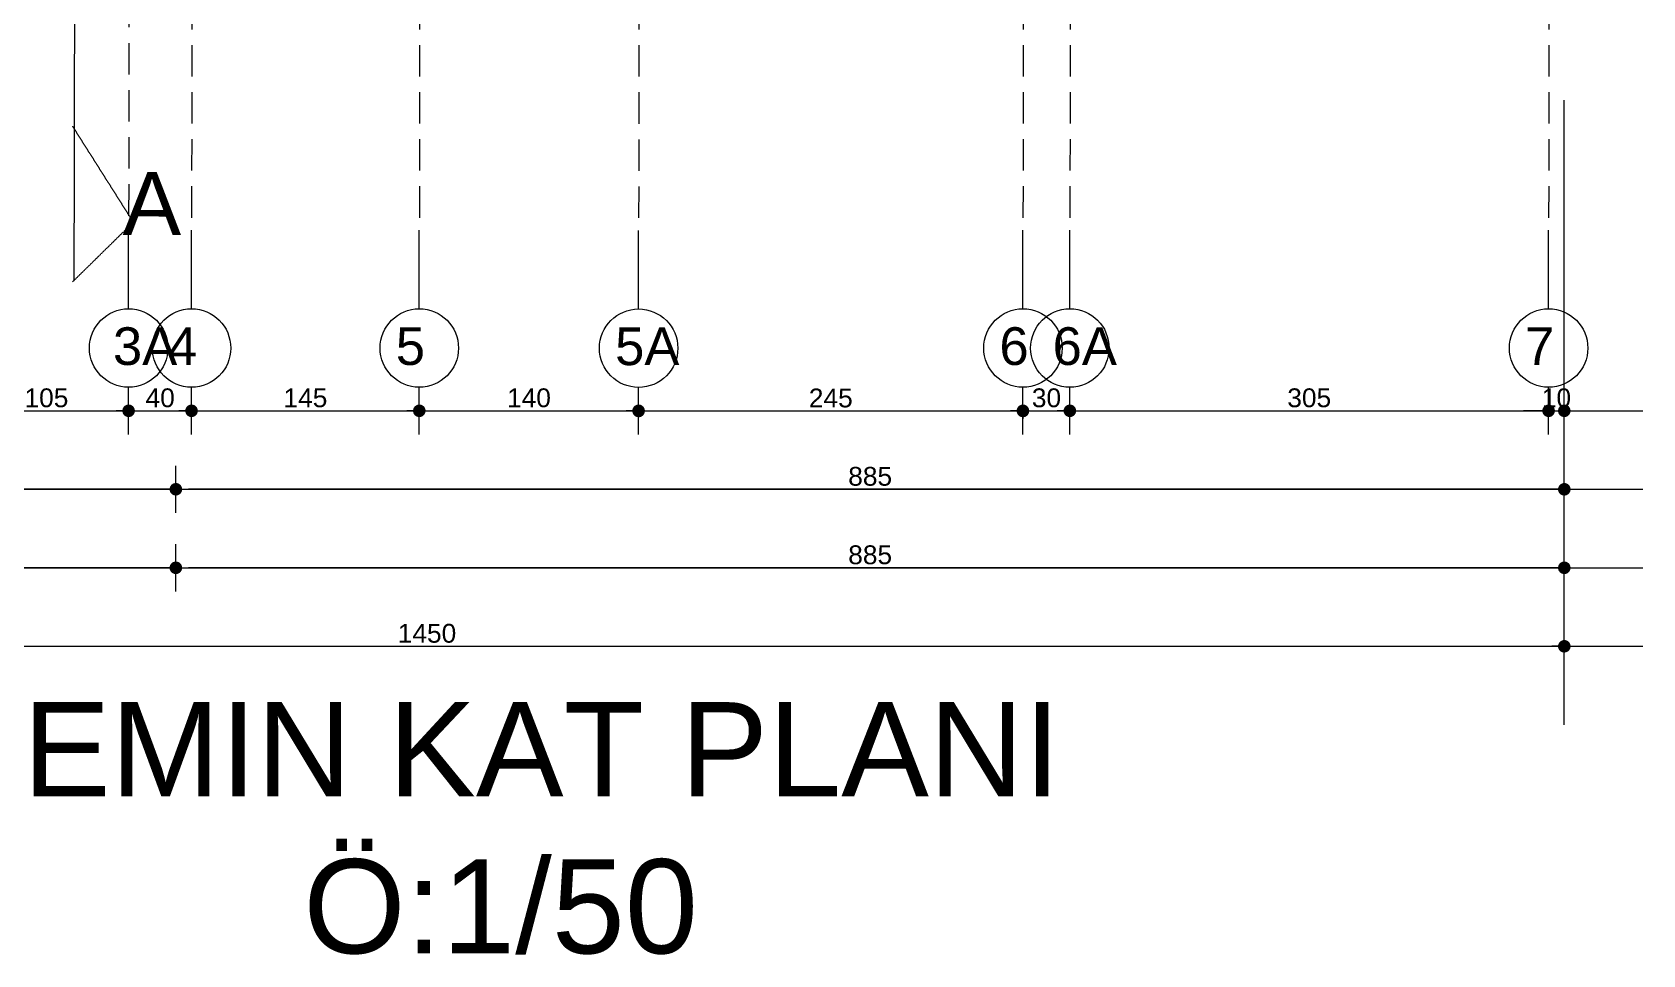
# Model space of a CAD drawing. Header units: millimetres. Extents: x 38129 to 72024, y -56282 to 16512.
# Drawn here: x 46013 to 47039, y -45825 to -45237 of the extents above; entities that cross this region are included whole.
import ezdxf

# ---------------------------------------------------------------- set-up
doc = ezdxf.new("R2010")
doc.units = ezdxf.units.MM
doc.linetypes.add('HIDDEN', pattern=[0.375, 0.25, -0.125])
for name, color, linetype, lineweight in [('AKS', 55, 'HIDDEN', 0), ('DIŞÖLÇÜ', 37, 'Continuous', 0), ('mahal', 7, 'Continuous', 5), ('pencere+KAPI', 1, 'Continuous', 0), ('TARAMA', 252, 'Continuous', 0)]:
    doc.layers.add(name, color=color, linetype=linetype, lineweight=lineweight)
doc.styles.add('icdisolcu_yazi', font='arial.ttf')
doc.styles.get("Standard").update_dxf_attribs({"font": 'arial.ttf'})
doc.dimstyles.new('İç Ölçü', dxfattribs={"dimtxt": 12, "dimasz": 8, "dimexe": 5, "dimexo": 0, "dimgap": 2, "dimtad": 1, "dimdec": 0, "dimzin": 12, "dimdsep": 46, "dimtxsty": 'icdisolcu_yazi', "dimblk": 'DOT', "dimcen": 8, "dimdle": 5, "dimclrd": 256, "dimclre": 256, "dimclrt": 7, "dimadec": 0, "dimazin": 3, "dimtfac": 1, "dimtdec": 0, "dimtix": 1, "dimtmove": 2, "dimatfit": 3, "dimldrblk": 'DOT', "dimfxl": 0, "dimtolj": 1, "dimtzin": 0, "dimlwd": -1, "dimlwe": -1, "dimarcsym": 0})

# ---------------------------------------------------------------- blocks, each defined once
blk = doc.blocks.new('_Dot')
at = {"color": 0, "lineweight": -2}
blk.add_line((-0.5, 0), (-1, 0), dxfattribs=at)
at = {"color": 0, "lineweight": 30, "const_width": 0.5}
blk.add_lwpolyline([(-0.25, 0, 1), (0.25, 0, 1)], format="xyb", close=True, dxfattribs=at)
blk = doc.blocks.new('*D796')
at = {"layer": 'Defpoints', "color": 0, "lineweight": 120, "transparency": 16777216}
for p in [(45969.4, -45478.1), (46074.1, -45478.1), (46074.1, -45478.1)]:
    blk.add_point(p, dxfattribs=at)
at = {"layer": 'DIŞÖLÇÜ', "transparency": 16777216}
for p, q in [((45969.4, -45478.1), (45969.4, -45473.1)), ((46074.1, -45478.1), (46074.1, -45473.1))]:
    blk.add_line(p, q, dxfattribs=at)
at = {"layer": 'DIŞÖLÇÜ', "linetype": 'Continuous', "transparency": 16777216}
blk.add_line((45977.4, -45478.1), (46066.1, -45478.1), dxfattribs=at)
at = {"layer": 'DIŞÖLÇÜ', "transparency": 16777216, "xscale": 8, "yscale": 8, "zscale": 8, "rotation": 180}
blk.add_blockref('_Dot', (45969.4, -45478.1), dxfattribs=at)
at = {"layer": 'DIŞÖLÇÜ', "transparency": 16777216, "xscale": 8, "yscale": 8, "zscale": 8}
blk.add_blockref('_Dot', (46074.1, -45478.1), dxfattribs=at)
at = {"layer": 'DIŞÖLÇÜ', "color": 7, "transparency": 16777216, "insert": (46021.7, -45469.9), "char_height": 12, "attachment_point": 5, "style": 'icdisolcu_yazi'}
blk.add_mtext('\\A1;105', dxfattribs=at)
blk = doc.blocks.new('*D797')
at = {"layer": 'Defpoints', "color": 0, "lineweight": 120, "transparency": 16777216}
for p in [(46114.2, -45478.1), (46259.4, -45478.1), (46259.4, -45478.1)]:
    blk.add_point(p, dxfattribs=at)
at = {"layer": 'DIŞÖLÇÜ', "transparency": 16777216}
for p, q in [((46114.2, -45478.1), (46114.2, -45473.1)), ((46259.4, -45478.1), (46259.4, -45473.1))]:
    blk.add_line(p, q, dxfattribs=at)
at = {"layer": 'DIŞÖLÇÜ', "linetype": 'Continuous', "transparency": 16777216}
blk.add_line((46122.2, -45478.1), (46251.4, -45478.1), dxfattribs=at)
at = {"layer": 'DIŞÖLÇÜ', "transparency": 16777216, "xscale": 8, "yscale": 8, "zscale": 8, "rotation": 180}
blk.add_blockref('_Dot', (46114.2, -45478.1), dxfattribs=at)
at = {"layer": 'DIŞÖLÇÜ', "transparency": 16777216, "xscale": 8, "yscale": 8, "zscale": 8}
blk.add_blockref('_Dot', (46259.4, -45478.1), dxfattribs=at)
at = {"layer": 'DIŞÖLÇÜ', "color": 7, "transparency": 16777216, "insert": (46186.8, -45469.9), "char_height": 12, "attachment_point": 5, "style": 'icdisolcu_yazi'}
blk.add_mtext('\\A1;145', dxfattribs=at)
blk = doc.blocks.new('*D798')
at = {"layer": 'Defpoints', "color": 0, "lineweight": 120, "transparency": 16777216}
for p in [(46399.2, -45478.2), (46644.2, -45478.1), (46644.2, -45478.2)]:
    blk.add_point(p, dxfattribs=at)
at = {"layer": 'DIŞÖLÇÜ', "transparency": 16777216}
for p, q in [((46399.2, -45478.2), (46399.2, -45473.2)), ((46644.2, -45478.1), (46644.2, -45483.2))]:
    blk.add_line(p, q, dxfattribs=at)
at = {"layer": 'DIŞÖLÇÜ', "linetype": 'Continuous', "transparency": 16777216}
blk.add_line((46407.2, -45478.2), (46636.2, -45478.2), dxfattribs=at)
at = {"layer": 'DIŞÖLÇÜ', "transparency": 16777216, "xscale": 8, "yscale": 8, "zscale": 8, "rotation": 180}
blk.add_blockref('_Dot', (46399.2, -45478.2), dxfattribs=at)
at = {"layer": 'DIŞÖLÇÜ', "transparency": 16777216, "xscale": 8, "yscale": 8, "zscale": 8}
blk.add_blockref('_Dot', (46644.2, -45478.2), dxfattribs=at)
at = {"layer": 'DIŞÖLÇÜ', "color": 7, "transparency": 16777216, "insert": (46521.7, -45470), "char_height": 12, "attachment_point": 5, "style": 'icdisolcu_yazi'}
blk.add_mtext('\\A1;245', dxfattribs=at)
blk = doc.blocks.new('*D799')
at = {"layer": 'Defpoints', "color": 0, "lineweight": 120, "transparency": 16777216}
for p in [(46674.1, -45478.1), (46979.3, -45478.1), (46979.3, -45478.1)]:
    blk.add_point(p, dxfattribs=at)
at = {"layer": 'DIŞÖLÇÜ', "transparency": 16777216}
for p, q in [((46674.1, -45478.1), (46674.1, -45473.1)), ((46979.3, -45478.1), (46979.3, -45473.1))]:
    blk.add_line(p, q, dxfattribs=at)
at = {"layer": 'DIŞÖLÇÜ', "linetype": 'Continuous', "transparency": 16777216}
blk.add_line((46682.1, -45478.1), (46971.3, -45478.1), dxfattribs=at)
at = {"layer": 'DIŞÖLÇÜ', "transparency": 16777216, "xscale": 8, "yscale": 8, "zscale": 8, "rotation": 180}
blk.add_blockref('_Dot', (46674.1, -45478.1), dxfattribs=at)
at = {"layer": 'DIŞÖLÇÜ', "transparency": 16777216, "xscale": 8, "yscale": 8, "zscale": 8}
blk.add_blockref('_Dot', (46979.3, -45478.1), dxfattribs=at)
at = {"layer": 'DIŞÖLÇÜ', "color": 7, "transparency": 16777216, "insert": (46826.7, -45469.9), "char_height": 12, "attachment_point": 5, "style": 'icdisolcu_yazi'}
blk.add_mtext('\\A1;305', dxfattribs=at)
blk = doc.blocks.new('*D800')
at = {"layer": 'Defpoints', "color": 0, "lineweight": 120, "transparency": 16777216}
for p in [(46979.3, -45478.1), (46989.3, -45478.1), (46989.3, -45478.1)]:
    blk.add_point(p, dxfattribs=at)
at = {"layer": 'DIŞÖLÇÜ', "linetype": 'Continuous', "transparency": 16777216}
for p, q in [((46971.3, -45478.1), (46963.3, -45478.1)), ((46979.3, -45478.1), (46989.3, -45478.1)), ((46997.3, -45478.1), (47005.3, -45478.1))]:
    blk.add_line(p, q, dxfattribs=at)
at = {"layer": 'DIŞÖLÇÜ', "transparency": 16777216}
for p, q in [((46979.3, -45478.1), (46979.3, -45473.1)), ((46989.3, -45478.1), (46989.3, -45473.1))]:
    blk.add_line(p, q, dxfattribs=at)
at = {"layer": 'DIŞÖLÇÜ', "transparency": 16777216, "xscale": 8, "yscale": 8, "zscale": 8}
blk.add_blockref('_Dot', (46979.3, -45478.1), dxfattribs=at)
at = {"layer": 'DIŞÖLÇÜ', "transparency": 16777216, "xscale": 8, "yscale": 8, "zscale": 8, "rotation": 180}
blk.add_blockref('_Dot', (46989.3, -45478.1), dxfattribs=at)
at = {"layer": 'DIŞÖLÇÜ', "color": 7, "transparency": 16777216, "insert": (46984.3, -45469.9), "char_height": 12, "attachment_point": 5, "style": 'icdisolcu_yazi'}
blk.add_mtext('\\A1;10', dxfattribs=at)
blk = doc.blocks.new('*D801')
at = {"layer": 'Defpoints', "color": 0, "lineweight": 120, "transparency": 16777216}
for p in [(45539.2, -45628.1), (46989.3, -45628.1), (46989.3, -45628.1)]:
    blk.add_point(p, dxfattribs=at)
at = {"layer": 'DIŞÖLÇÜ', "transparency": 16777216}
for p, q in [((45539.2, -45628.1), (45539.2, -45623.1)), ((46989.3, -45628.1), (46989.3, -45623.1))]:
    blk.add_line(p, q, dxfattribs=at)
at = {"layer": 'DIŞÖLÇÜ', "linetype": 'Continuous', "transparency": 16777216}
blk.add_line((45547.2, -45628.1), (46981.3, -45628.1), dxfattribs=at)
at = {"layer": 'DIŞÖLÇÜ', "transparency": 16777216, "xscale": 8, "yscale": 8, "zscale": 8, "rotation": 180}
blk.add_blockref('_Dot', (45539.2, -45628.1), dxfattribs=at)
at = {"layer": 'DIŞÖLÇÜ', "transparency": 16777216, "xscale": 8, "yscale": 8, "zscale": 8}
blk.add_blockref('_Dot', (46989.3, -45628.1), dxfattribs=at)
at = {"layer": 'DIŞÖLÇÜ', "color": 7, "transparency": 16777216, "insert": (46264.3, -45619.9), "char_height": 12, "attachment_point": 5, "style": 'icdisolcu_yazi'}
blk.add_mtext('\\A1;1450', dxfattribs=at)
blk = doc.blocks.new('*D802')
at = {"layer": 'Defpoints', "color": 0, "lineweight": 120, "transparency": 16777216}
for p in [(46104.2, -45578.1), (46104.2, -45578.1), (46989.3, -45578.1)]:
    blk.add_point(p, dxfattribs=at)
at = {"layer": 'DIŞÖLÇÜ', "transparency": 16777216}
for p, q in [((46104.2, -45578.1), (46104.2, -45573.1)), ((46989.3, -45578.1), (46989.3, -45573.1))]:
    blk.add_line(p, q, dxfattribs=at)
at = {"layer": 'DIŞÖLÇÜ', "linetype": 'Continuous', "transparency": 16777216}
blk.add_line((46981.3, -45578.1), (46112.2, -45578.1), dxfattribs=at)
at = {"layer": 'DIŞÖLÇÜ', "transparency": 16777216, "xscale": 8, "yscale": 8, "zscale": 8, "rotation": 180}
blk.add_blockref('_Dot', (46104.2, -45578.1), dxfattribs=at)
at = {"layer": 'DIŞÖLÇÜ', "transparency": 16777216, "xscale": 8, "yscale": 8, "zscale": 8}
blk.add_blockref('_Dot', (46989.3, -45578.1), dxfattribs=at)
at = {"layer": 'DIŞÖLÇÜ', "color": 7, "transparency": 16777216, "insert": (46546.8, -45569.9), "char_height": 12, "attachment_point": 5, "style": 'icdisolcu_yazi'}
blk.add_mtext('\\A1;885', dxfattribs=at)
blk = doc.blocks.new('*D803')
at = {"layer": 'Defpoints', "color": 0, "lineweight": 120, "transparency": 16777216}
for p in [(45539.2, -45578.1), (45539.2, -45578.1), (46104.2, -45578.1)]:
    blk.add_point(p, dxfattribs=at)
at = {"layer": 'DIŞÖLÇÜ', "transparency": 16777216}
for p, q in [((45539.2, -45578.1), (45539.2, -45573.1)), ((46104.2, -45578.1), (46104.2, -45573.1))]:
    blk.add_line(p, q, dxfattribs=at)
at = {"layer": 'DIŞÖLÇÜ', "linetype": 'Continuous', "transparency": 16777216}
blk.add_line((46096.2, -45578.1), (45547.2, -45578.1), dxfattribs=at)
at = {"layer": 'DIŞÖLÇÜ', "transparency": 16777216, "xscale": 8, "yscale": 8, "zscale": 8, "rotation": 180}
blk.add_blockref('_Dot', (45539.2, -45578.1), dxfattribs=at)
at = {"layer": 'DIŞÖLÇÜ', "transparency": 16777216, "xscale": 8, "yscale": 8, "zscale": 8}
blk.add_blockref('_Dot', (46104.2, -45578.1), dxfattribs=at)
at = {"layer": 'DIŞÖLÇÜ', "color": 7, "transparency": 16777216, "insert": (45821.7, -45569.9), "char_height": 12, "attachment_point": 5, "style": 'icdisolcu_yazi'}
blk.add_mtext('\\A1;565', dxfattribs=at)
blk = doc.blocks.new('*D811')
at = {"layer": 'Defpoints', "color": 0, "lineweight": 120, "transparency": 16777216}
for p in [(46104.2, -45528.1), (46104.2, -45528.1), (46989.3, -45528.1)]:
    blk.add_point(p, dxfattribs=at)
at = {"layer": 'DIŞÖLÇÜ', "transparency": 16777216}
for p, q in [((46104.2, -45528.1), (46104.2, -45523.1)), ((46989.3, -45528.1), (46989.3, -45523.1))]:
    blk.add_line(p, q, dxfattribs=at)
at = {"layer": 'DIŞÖLÇÜ', "linetype": 'Continuous', "transparency": 16777216}
blk.add_line((46981.3, -45528.1), (46112.2, -45528.1), dxfattribs=at)
at = {"layer": 'DIŞÖLÇÜ', "transparency": 16777216, "xscale": 8, "yscale": 8, "zscale": 8, "rotation": 180}
blk.add_blockref('_Dot', (46104.2, -45528.1), dxfattribs=at)
at = {"layer": 'DIŞÖLÇÜ', "transparency": 16777216, "xscale": 8, "yscale": 8, "zscale": 8}
blk.add_blockref('_Dot', (46989.3, -45528.1), dxfattribs=at)
at = {"layer": 'DIŞÖLÇÜ', "color": 7, "transparency": 16777216, "insert": (46546.8, -45519.9), "char_height": 12, "attachment_point": 5, "style": 'icdisolcu_yazi'}
blk.add_mtext('\\A1;885', dxfattribs=at)
blk = doc.blocks.new('*D812')
at = {"layer": 'Defpoints', "color": 0, "lineweight": 120, "transparency": 16777216}
for p in [(45539.2, -45528.1), (45539.2, -45528.1), (46104.2, -45528.1)]:
    blk.add_point(p, dxfattribs=at)
at = {"layer": 'DIŞÖLÇÜ', "transparency": 16777216}
for p, q in [((45539.2, -45528.1), (45539.2, -45523.1)), ((46104.2, -45528.1), (46104.2, -45523.1))]:
    blk.add_line(p, q, dxfattribs=at)
at = {"layer": 'DIŞÖLÇÜ', "linetype": 'Continuous', "transparency": 16777216}
blk.add_line((46096.2, -45528.1), (45547.2, -45528.1), dxfattribs=at)
at = {"layer": 'DIŞÖLÇÜ', "transparency": 16777216, "xscale": 8, "yscale": 8, "zscale": 8, "rotation": 180}
blk.add_blockref('_Dot', (45539.2, -45528.1), dxfattribs=at)
at = {"layer": 'DIŞÖLÇÜ', "transparency": 16777216, "xscale": 8, "yscale": 8, "zscale": 8}
blk.add_blockref('_Dot', (46104.2, -45528.1), dxfattribs=at)
at = {"layer": 'DIŞÖLÇÜ', "color": 7, "transparency": 16777216, "insert": (45821.7, -45519.9), "char_height": 12, "attachment_point": 5, "style": 'icdisolcu_yazi'}
blk.add_mtext('\\A1;565', dxfattribs=at)
blk = doc.blocks.new('*D822')
at = {"layer": 'Defpoints', "color": 0, "lineweight": 120, "transparency": 16777216}
for p in [(46259.4, -45478.1), (46399.2, -45478.1), (46399.2, -45478.2)]:
    blk.add_point(p, dxfattribs=at)
at = {"layer": 'DIŞÖLÇÜ', "transparency": 16777216}
for p, q in [((46259.4, -45478.1), (46259.4, -45473.1)), ((46399.2, -45478.2), (46399.2, -45473.1))]:
    blk.add_line(p, q, dxfattribs=at)
at = {"layer": 'DIŞÖLÇÜ', "linetype": 'Continuous', "transparency": 16777216}
blk.add_line((46267.4, -45478.1), (46391.2, -45478.1), dxfattribs=at)
at = {"layer": 'DIŞÖLÇÜ', "transparency": 16777216, "xscale": 8, "yscale": 8, "zscale": 8, "rotation": 180}
blk.add_blockref('_Dot', (46259.4, -45478.1), dxfattribs=at)
at = {"layer": 'DIŞÖLÇÜ', "transparency": 16777216, "xscale": 8, "yscale": 8, "zscale": 8}
blk.add_blockref('_Dot', (46399.2, -45478.1), dxfattribs=at)
at = {"layer": 'DIŞÖLÇÜ', "color": 7, "transparency": 16777216, "insert": (46329.3, -45469.9), "char_height": 12, "attachment_point": 5, "style": 'icdisolcu_yazi'}
blk.add_mtext('\\A1;140', dxfattribs=at)
blk = doc.blocks.new('*D828')
at = {"layer": 'Defpoints', "color": 0, "transparency": 16777216}
for p in [(46074.1, -45478.1), (46114.2, -45478.1), (46114.2, -45478.1)]:
    blk.add_point(p, dxfattribs=at)
at = {"layer": 'TARAMA', "transparency": 16777216}
for p, q in [((46074.1, -45478.1), (46074.1, -45473.1)), ((46082.1, -45478.1), (46106.2, -45478.1)), ((46114.2, -45478.1), (46114.2, -45473.1))]:
    blk.add_line(p, q, dxfattribs=at)
at = {"layer": 'TARAMA', "transparency": 16777216, "xscale": 8, "yscale": 8, "zscale": 8, "rotation": 180}
blk.add_blockref('_Dot', (46074.1, -45478.1), dxfattribs=at)
at = {"layer": 'TARAMA', "transparency": 16777216, "xscale": 8, "yscale": 8, "zscale": 8}
blk.add_blockref('_Dot', (46114.2, -45478.1), dxfattribs=at)
at = {"layer": 'TARAMA', "color": 7, "transparency": 16777216, "insert": (46094.2, -45469.9), "char_height": 12, "attachment_point": 5, "style": 'icdisolcu_yazi'}
blk.add_mtext('\\A1;40', dxfattribs=at)
blk = doc.blocks.new('*D829')
at = {"layer": 'Defpoints', "color": 0, "transparency": 16777216}
for p in [(46644.2, -45478.1), (46674.1, -45478.1), (46674.1, -45478.1)]:
    blk.add_point(p, dxfattribs=at)
at = {"layer": 'TARAMA', "transparency": 16777216}
for p, q in [((46644.2, -45478.1), (46644.2, -45473.1)), ((46652.2, -45478.1), (46666.1, -45478.1)), ((46674.1, -45478.1), (46674.1, -45473.1))]:
    blk.add_line(p, q, dxfattribs=at)
at = {"layer": 'TARAMA', "transparency": 16777216, "xscale": 8, "yscale": 8, "zscale": 8, "rotation": 180}
blk.add_blockref('_Dot', (46644.2, -45478.1), dxfattribs=at)
at = {"layer": 'TARAMA', "transparency": 16777216, "xscale": 8, "yscale": 8, "zscale": 8}
blk.add_blockref('_Dot', (46674.1, -45478.1), dxfattribs=at)
at = {"layer": 'TARAMA', "color": 7, "transparency": 16777216, "insert": (46659.2, -45469.9), "char_height": 12, "attachment_point": 5, "style": 'icdisolcu_yazi'}
blk.add_mtext('\\A1;30', dxfattribs=at)

msp = doc.modelspace()

# ---------------------------------------------------------------- linework, layer by layer
at = {"layer": 'AKS', "ltscale": 80}
for p, q in [((46078.1, -42963.8), (46074.1, -45363.1)), ((46118.1, -42965.1), (46114.2, -45363.1)), ((46263.3, -42965.1), (46259.4, -45363.1)), ((46403.1, -42965.2), (46399.2, -45363.2)), ((46648.1, -42965.1), (46644.2, -45363.1)), ((46678.1, -42965.1), (46674.1, -45363.1)), ((46983.2, -42965.1), (46979.3, -45363.1))]:
    msp.add_line(p, q, dxfattribs=at)
at = {"layer": 'DIŞÖLÇÜ'}
for p, q in [((46989.3, -45678.1), (46989.3, -45280.3)), ((46074.1, -45413.1), (46074.1, -45363.1)), ((46074.1, -45413.1), (46074.1, -45363.1)), ((46114.2, -45413.1), (46114.2, -45363.1)), ((46114.2, -45413.1), (46114.2, -45363.1)), ((46259.4, -45413.1), (46259.4, -45363.1)), ((46259.4, -45413.1), (46259.4, -45363.1)), ((46399.2, -45413.2), (46399.2, -45363.2)), ((46399.2, -45413.2), (46399.2, -45363.2)), ((46644.2, -45413.1), (46644.2, -45363.1)), ((46644.2, -45413.1), (46644.2, -45363.1)), ((46674.1, -45413.1), (46674.1, -45363.1)), ((46674.1, -45413.1), (46674.1, -45363.1)), ((46979.3, -45413.1), (46979.3, -45363.1)), ((46979.3, -45413.1), (46979.3, -45363.1)), ((46074.1, -45493.1), (46074.1, -45463.1)), ((46114.2, -45493.1), (46114.2, -45463.1)), ((46259.4, -45493.1), (46259.4, -45463.1)), ((46399.2, -45493.2), (46399.2, -45463.2)), ((46644.2, -45493.1), (46644.2, -45463.1)), ((46674.1, -45493.1), (46674.1, -45463.1)), ((46979.3, -45493.1), (46979.3, -45463.1)), ((45489.2, -45478.1), (47039.3, -45478.1)), ((46104.2, -45543.1), (46104.2, -45513.1)), ((45489.2, -45528.1), (47039.3, -45528.1)), ((46104.2, -45593.1), (46104.2, -45563.1)), ((45489.2, -45578.1), (47039.3, -45578.1)), ((45489.2, -45628.1), (47039.3, -45628.1))]:
    msp.add_line(p, q, dxfattribs=at)
for centre in [(46074.1, -45438.1), (46114.2, -45438.1), (46259.4, -45438.1), (46399.2, -45438.2), (46644.2, -45438.1), (46674.1, -45438.1), (46979.3, -45438.1)]:
    msp.add_circle(centre, 25, dxfattribs=at)
at = {"layer": 'pencere+KAPI', "linetype": 'HIDDEN'}
msp.add_line((46043.9, -43013.6), (46039.2, -45395.2), dxfattribs=at)
msp.add_lwpolyline([(46038.3, -45396), (46077.1, -45357.9), (46038.4, -45296.8)], dxfattribs=at)

# ---------------------------------------------------------------- texts
at = {"layer": 'DIŞÖLÇÜ', "char_height": 24, "width": 425.623, "attachment_point": 1, "rotation": 0}
for s, insert in [('3A', (46064.1, -45424.9)), ('4', (46099.2, -45424.9)), ('5', (46244.4, -45424.9)), ('5A', (46384.2, -45425)), ('6', (46629.2, -45424.9)), ('6A', (46663.1, -45424.9)), ('7', (46964.3, -45424.9))]:
    msp.add_mtext(s, dxfattribs=dict(at, insert=insert))
at = {"layer": 'mahal', "insert": (45941.1, -45663.7), "char_height": 60, "attachment_point": 1}
msp.add_mtext_dynamic_manual_height_columns('\\pi14.45285;ZEMIN KAT PLANI \\P\\pi244.36418;Ö:1/50', width=732.289, gutter_width=12.5, heights=[0], dxfattribs=at)
at = {"layer": 'pencere+KAPI', "linetype": 'HIDDEN', "insert": (46070.3, -45326), "char_height": 40, "width": 1884.499, "attachment_point": 1, "rotation": 359.9636}
msp.add_mtext('A', dxfattribs=at)

# ---------------------------------------------------------------- dimensions: what is measured, and where the dimension line sits
at = {"layer": 'DIŞÖLÇÜ'}
for base, p1, p2, picture, middle in [((46074.1, -45478.1), (45969.4, -45478.1), (46074.1, -45478.1), '*D796', (46021.7, -45469.9)), ((46259.4, -45478.1), (46114.2, -45478.1), (46259.4, -45478.1), '*D797', (46186.8, -45469.9)), ((46399.2, -45478.1), (46259.4, -45478.1), (46399.2, -45478.2), '*D822', (46329.3, -45469.9)), ((46979.3, -45478.1), (46674.1, -45478.1), (46979.3, -45478.1), '*D799', (46826.7, -45469.9)), ((46989.3, -45478.1), (46979.3, -45478.1), (46989.3, -45478.1), '*D800', (46984.3, -45469.9)), ((46644.2, -45478.2), (46399.2, -45478.2), (46644.2, -45478.1), '*D798', (46521.7, -45470)), ((45539.2, -45528.1), (46104.2, -45528.1), (45539.2, -45528.1), '*D812', (45821.7, -45519.9)), ((46104.2, -45528.1), (46989.3, -45528.1), (46104.2, -45528.1), '*D811', (46546.8, -45519.9)), ((45539.2, -45578.1), (46104.2, -45578.1), (45539.2, -45578.1), '*D803', (45821.7, -45569.9)), ((46104.2, -45578.1), (46989.3, -45578.1), (46104.2, -45578.1), '*D802', (46546.8, -45569.9)), ((46989.3, -45628.1), (45539.2, -45628.1), (46989.3, -45628.1), '*D801', (46264.3, -45619.9))]:
    dim = msp.add_linear_dim(base=base, p1=p1, p2=p2, dimstyle='İç Ölçü', dxfattribs=at)
    dim.commit()
    dim.dimension.update_dxf_attribs({"geometry": picture, "text_midpoint": middle})
at = {"layer": 'TARAMA'}
for base, p1, p2, picture, middle in [((46114.2, -45478.1), (46074.1, -45478.1), (46114.2, -45478.1), '*D828', (46094.2, -45469.9)), ((46674.1, -45478.1), (46644.2, -45478.1), (46674.1, -45478.1), '*D829', (46659.2, -45469.9))]:
    dim = msp.add_linear_dim(base=base, p1=p1, p2=p2, dimstyle='İç Ölçü', dxfattribs=at)
    dim.commit()
    dim.dimension.update_dxf_attribs({"geometry": picture, "text_midpoint": middle})

doc.saveas('drawing.dxf')
